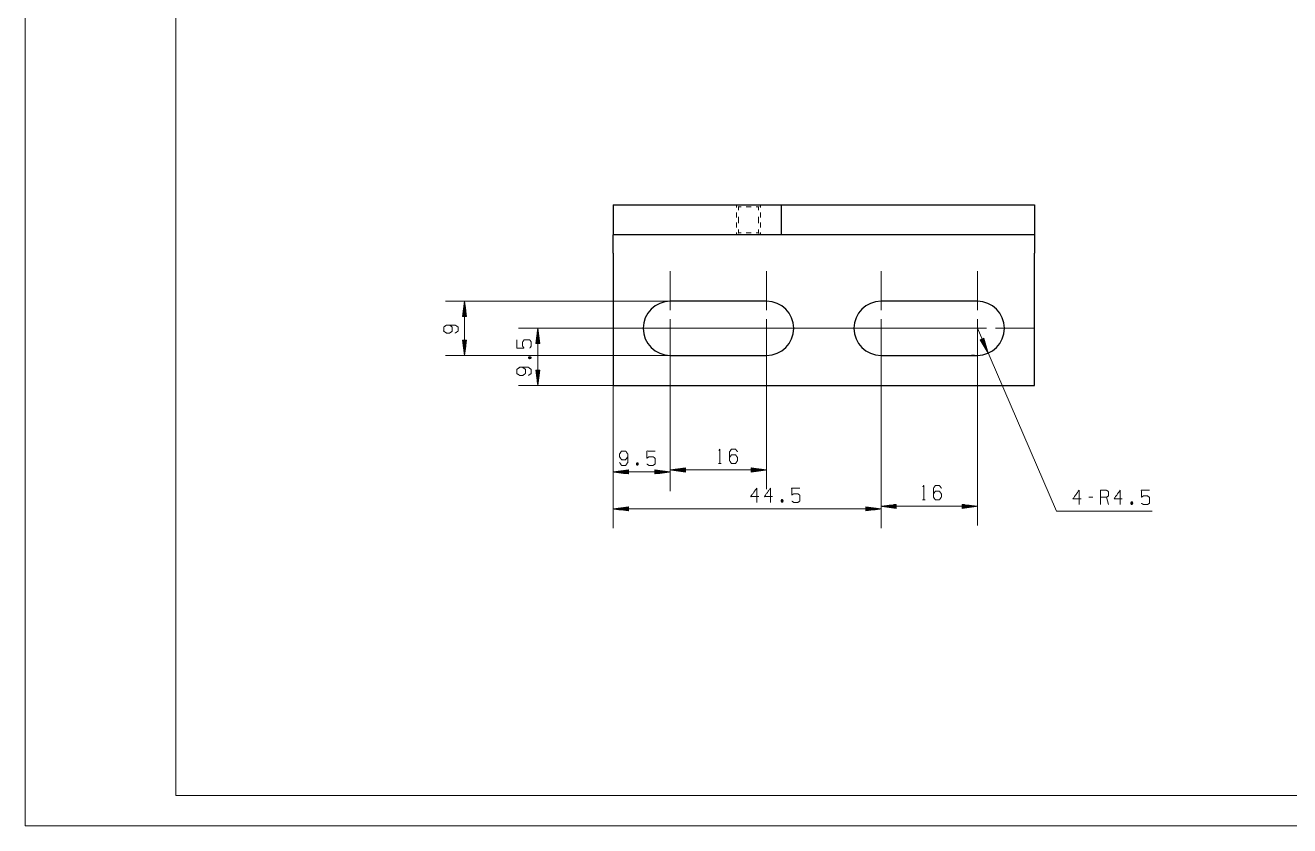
# Paper-space layout 'SHT2' of a CAD drawing. Header units: millimetres. Extents: x 0 to 420, y 0 to 297.
# Drawn here: x 0 to 210, y 0 to 133 of the extents above; entities that cross this region are included whole.
import ezdxf

# ---------------------------------------------------------------- set-up
doc = ezdxf.new("R2010")
doc.units = ezdxf.units.MM
doc.layers.add('101', color=7, linetype='Continuous', true_color=0xffffff)

psp = doc.layouts.new('SHT2')

# ---------------------------------------------------------------- linework, layer by layer
at = {"layer": '101', "color": 133, "linetype": 'Continuous', "lineweight": 18}
for p, q in [((0, 297), (0, 0)), ((25, 292), (25, 5)), ((25, 5), (415, 5)), ((0, 0), (420, 0))]:
    psp.add_line(p, q, dxfattribs=at)
at = {"layer": '101', "color": 251, "linetype": 'Continuous', "lineweight": 25}
for p, q in [((97.62, 103.12), (125.62, 103.12)), ((97.62, 103.12), (97.62, 98.12)), ((125.62, 98.12), (125.62, 103.12)), ((125.62, 103.12), (167.62, 103.12)), ((167.62, 103.12), (167.62, 98.12)), ((125.62, 98.12), (97.62, 98.12)), ((167.62, 98.12), (125.62, 98.12)), ((97.62, 95.12), (97.62, 73.12)), ((167.62, 73.12), (167.62, 95.12)), ((123.12, 87.12), (107.12, 87.12)), ((158.12, 87.12), (142.12, 87.12)), ((107.12, 78.12), (123.12, 78.12)), ((142.12, 78.12), (158.12, 78.12)), ((97.62, 73.12), (167.62, 73.12))]:
    psp.add_line(p, q, dxfattribs=at)
at = {"layer": '101', "color": 53, "linetype": 'Continuous', "lineweight": 18}
for p, q in [((118.12, 103.12), (118.12, 102.71)), ((118.12, 103.12), (118.21, 103.04)), ((122.03, 103.04), (122.12, 103.12)), ((122.12, 103.12), (122.12, 102.71)), ((118.12, 101.87), (118.12, 101.04)), ((118.38, 102.86), (118.47, 102.77)), ((118.47, 102.77), (118.47, 102.24)), ((118.47, 101.16), (118.47, 100.09)), ((121.77, 102.77), (121.86, 102.86)), ((121.77, 102.24), (121.77, 102.77)), ((121.77, 100.09), (121.77, 101.16)), ((122.12, 101.87), (122.12, 101.04)), ((118.12, 100.21), (118.12, 99.37)), ((118.47, 99.01), (118.47, 98.47)), ((121.77, 98.47), (121.77, 99.01)), ((122.12, 100.21), (122.12, 99.37)), ((118.12, 98.54), (118.12, 98.12)), ((118.21, 98.21), (118.12, 98.12)), ((118.47, 98.47), (118.38, 98.39)), ((120.12, 98.47), (119.71, 98.47)), ((120.53, 98.47), (120.12, 98.47)), ((121.86, 98.39), (121.77, 98.47)), ((122.12, 98.12), (122.03, 98.21)), ((122.12, 98.54), (122.12, 98.12))]:
    psp.add_line(p, q, dxfattribs=at)
at = {"layer": '101', "color": 151, "linetype": 'Continuous', "lineweight": 18}
for p, q in [((107.12, 85.62), (107.12, 92.12)), ((123.12, 85.62), (123.12, 92.12)), ((142.12, 85.62), (142.12, 92.12)), ((158.12, 85.62), (158.12, 92.12)), ((107.12, 81.12), (107.12, 84.12)), ((123.12, 81.12), (123.12, 84.12)), ((142.12, 81.12), (142.12, 84.12)), ((158.12, 81.12), (158.12, 84.12)), ((104.12, 82.62), (97.62, 82.62)), ((105.62, 82.62), (108.62, 82.62)), ((110.12, 82.62), (116.62, 82.62)), ((120.12, 82.62), (113.62, 82.62)), ((121.62, 82.62), (124.62, 82.62)), ((126.12, 82.62), (132.62, 82.62)), ((139.12, 82.62), (132.62, 82.62)), ((140.62, 82.62), (143.62, 82.62)), ((145.12, 82.62), (151.62, 82.62)), ((155.12, 82.62), (148.62, 82.62)), ((156.62, 82.62), (159.62, 82.62)), ((161.12, 82.62), (167.62, 82.62)), ((107.12, 79.62), (107.12, 73.12)), ((123.12, 79.62), (123.12, 73.12)), ((142.12, 79.62), (142.12, 73.12)), ((158.12, 79.62), (158.12, 73.12))]:
    psp.add_line(p, q, dxfattribs=at)
at = {"layer": '101', "color": 22, "linetype": 'Continuous', "lineweight": 18}
for p, q in [((107.12, 87.12), (69.79, 87.12)), ((72.96, 87.12), (72.63, 84.58)), ((72.83, 84.58), (72.83, 86.16)), ((72.88, 84.58), (72.88, 86.54)), ((72.94, 84.58), (72.94, 86.93)), ((73.3, 84.58), (72.96, 87.12)), ((72.96, 78.12), (72.96, 87.12)), ((72.99, 84.58), (72.99, 86.93)), ((73.04, 84.58), (73.04, 86.54)), ((73.09, 84.58), (73.09, 86.16)), ((72.63, 84.58), (72.63, 84.61)), ((72.63, 84.58), (72.63, 84.61)), ((72.63, 84.58), (73.3, 84.58)), ((72.68, 84.58), (72.68, 85)), ((72.73, 84.58), (72.73, 85.39)), ((72.78, 84.58), (72.78, 85.77)), ((73.14, 84.58), (73.14, 85.77)), ((73.19, 84.58), (73.19, 85.39)), ((73.24, 84.58), (73.24, 85)), ((73.29, 84.58), (73.29, 84.61)), ((73.29, 84.58), (73.29, 84.61)), ((158.12, 82.62), (81.94, 82.62)), ((85.12, 82.62), (84.78, 80.08)), ((85.04, 80.08), (85.04, 82.04)), ((85.09, 80.08), (85.09, 82.43)), ((85.45, 80.08), (85.12, 82.62)), ((85.12, 82.62), (85.12, 73.12)), ((85.14, 80.08), (85.14, 82.43)), ((85.19, 80.08), (85.19, 82.04)), ((107.12, 82.62), (107.12, 55.59)), ((107.12, 82.62), (107.12, 55.91)), ((123.12, 82.62), (123.12, 55.91)), ((142.12, 82.62), (142.12, 49.44)), ((142.12, 82.62), (142.12, 49.87)), ((158.12, 82.62), (171.29, 52.26)), ((158.12, 82.62), (158.12, 49.87)), ((73.3, 80.66), (72.63, 80.66)), ((72.63, 80.66), (72.63, 80.63)), ((72.63, 80.66), (72.96, 78.12)), ((72.63, 80.66), (72.63, 80.63)), ((72.68, 80.66), (72.68, 80.25)), ((72.73, 80.66), (72.73, 79.86)), ((72.78, 80.66), (72.78, 79.47)), ((72.83, 80.66), (72.83, 79.09)), ((72.88, 80.66), (72.88, 78.7)), ((72.94, 80.66), (72.94, 78.32)), ((72.96, 78.12), (73.3, 80.66)), ((72.99, 80.66), (72.99, 78.32)), ((73.04, 80.66), (73.04, 78.7)), ((73.09, 80.66), (73.09, 79.09)), ((73.14, 80.66), (73.14, 79.47)), ((73.19, 80.66), (73.19, 79.86)), ((73.24, 80.66), (73.24, 80.25)), ((73.29, 80.66), (73.29, 80.63)), ((73.29, 80.66), (73.29, 80.63)), ((84.78, 80.08), (85.45, 80.08)), ((84.79, 80.08), (84.79, 80.11)), ((84.79, 80.08), (84.79, 80.11)), ((84.84, 80.08), (84.84, 80.5)), ((84.89, 80.08), (84.89, 80.89)), ((84.94, 80.08), (84.94, 81.27)), ((84.99, 80.08), (84.99, 81.66)), ((85.24, 80.08), (85.24, 81.66)), ((85.3, 80.08), (85.3, 81.27)), ((85.35, 80.08), (85.35, 80.89)), ((85.4, 80.08), (85.4, 80.5)), ((85.45, 80.08), (85.45, 80.11)), ((85.45, 80.08), (85.45, 80.11)), ((159.2, 80.96), (158.59, 80.69)), ((158.59, 80.69), (159.91, 78.49)), ((158.6, 80.69), (158.61, 80.66)), ((158.6, 80.69), (158.61, 80.66)), ((158.64, 80.71), (158.81, 80.33)), ((158.69, 80.73), (159.01, 80)), ((158.73, 80.75), (159.21, 79.66)), ((158.78, 80.77), (159.41, 79.33)), ((158.83, 80.79), (159.61, 79)), ((158.87, 80.81), (159.81, 78.66)), ((158.92, 80.83), (159.86, 78.68)), ((158.97, 80.85), (159.75, 79.06)), ((159.01, 80.88), (159.64, 79.43)), ((159.06, 80.9), (159.53, 79.8)), ((159.11, 80.92), (159.43, 80.18)), ((159.15, 80.94), (159.32, 80.55)), ((159.91, 78.49), (159.2, 80.96)), ((159.2, 80.96), (159.21, 80.93)), ((159.2, 80.96), (159.21, 80.93)), ((107.12, 78.12), (69.79, 78.12)), ((85.45, 75.66), (84.78, 75.66)), ((84.78, 75.66), (85.12, 73.12)), ((84.79, 75.66), (84.79, 75.63)), ((84.79, 75.66), (84.79, 75.63)), ((84.84, 75.66), (84.84, 75.25)), ((84.89, 75.66), (84.89, 74.86)), ((84.94, 75.66), (84.94, 74.47)), ((84.99, 75.66), (84.99, 74.09)), ((85.04, 75.66), (85.04, 73.7)), ((85.09, 75.66), (85.09, 73.32)), ((85.12, 73.12), (85.45, 75.66)), ((85.14, 75.66), (85.14, 73.32)), ((85.19, 75.66), (85.19, 73.7)), ((85.24, 75.66), (85.24, 74.09)), ((85.3, 75.66), (85.3, 74.47)), ((85.35, 75.66), (85.35, 74.86)), ((85.4, 75.66), (85.4, 75.25)), ((85.45, 75.66), (85.45, 75.63)), ((85.45, 75.66), (85.45, 75.63)), ((97.62, 73.12), (81.94, 73.12)), ((97.62, 73.12), (97.62, 55.59)), ((97.62, 73.12), (97.62, 49.44)), ((100.16, 59.1), (97.62, 58.76)), ((100.16, 58.84), (98.2, 58.84)), ((100.16, 58.89), (98.58, 58.89)), ((100.16, 58.94), (98.97, 58.94)), ((100.16, 58.99), (99.35, 58.99)), ((100.16, 59.04), (99.74, 59.04)), ((100.16, 59.09), (100.13, 59.09)), ((100.16, 59.09), (100.13, 59.09)), ((100.16, 58.43), (100.16, 59.1)), ((107.12, 58.76), (104.58, 59.1)), ((104.58, 59.1), (104.58, 58.43)), ((104.58, 59.09), (104.61, 59.09)), ((104.58, 59.09), (104.61, 59.09)), ((104.58, 59.04), (105, 59.04)), ((104.58, 58.99), (105.38, 58.99)), ((104.58, 58.94), (105.77, 58.94)), ((104.58, 58.89), (106.15, 58.89)), ((104.58, 58.84), (106.54, 58.84)), ((109.66, 59.42), (107.12, 59.09)), ((107.12, 59.09), (123.12, 59.09)), ((107.12, 59.09), (109.66, 58.75)), ((109.66, 59.11), (107.31, 59.11)), ((109.66, 59.06), (107.31, 59.06)), ((109.66, 59.16), (107.7, 59.16)), ((109.66, 59.01), (107.7, 59.01)), ((109.66, 59.21), (108.08, 59.21)), ((109.66, 58.96), (108.08, 58.96)), ((109.66, 59.26), (108.47, 59.26)), ((109.66, 58.91), (108.47, 58.91)), ((109.66, 59.31), (108.85, 59.31)), ((109.66, 58.86), (108.85, 58.86)), ((109.66, 59.36), (109.24, 59.36)), ((109.66, 58.81), (109.24, 58.81)), ((109.66, 59.42), (109.63, 59.42)), ((109.66, 59.42), (109.63, 59.42)), ((109.66, 58.75), (109.66, 59.42)), ((120.58, 59.42), (120.58, 58.75)), ((123.12, 59.09), (120.58, 59.42)), ((120.58, 59.42), (120.61, 59.42)), ((120.58, 59.42), (120.61, 59.42)), ((120.58, 59.36), (121, 59.36)), ((120.58, 59.31), (121.38, 59.31)), ((120.58, 59.26), (121.77, 59.26)), ((120.58, 59.21), (122.15, 59.21)), ((120.58, 59.16), (122.54, 59.16)), ((120.58, 59.11), (122.93, 59.11)), ((120.58, 58.75), (123.12, 59.09)), ((120.58, 59.06), (122.93, 59.06)), ((120.58, 59.01), (122.54, 59.01)), ((120.58, 58.96), (122.15, 58.96)), ((120.58, 58.91), (121.77, 58.91)), ((120.58, 58.86), (121.38, 58.86)), ((120.58, 58.81), (121, 58.81)), ((107.12, 58.76), (97.62, 58.76)), ((97.62, 58.76), (100.16, 58.43)), ((100.16, 58.79), (97.81, 58.79)), ((100.16, 58.74), (97.81, 58.74)), ((100.16, 58.69), (98.2, 58.69)), ((100.16, 58.63), (98.58, 58.63)), ((100.16, 58.58), (98.97, 58.58)), ((100.16, 58.53), (99.35, 58.53)), ((100.16, 58.48), (99.74, 58.48)), ((100.16, 58.43), (100.13, 58.43)), ((100.16, 58.43), (100.13, 58.43)), ((104.58, 58.79), (106.93, 58.79)), ((104.58, 58.43), (107.12, 58.76)), ((104.58, 58.74), (106.93, 58.74)), ((104.58, 58.69), (106.54, 58.69)), ((104.58, 58.63), (106.15, 58.63)), ((104.58, 58.58), (105.77, 58.58)), ((104.58, 58.53), (105.38, 58.53)), ((104.58, 58.48), (105, 58.48)), ((104.58, 58.43), (104.61, 58.43)), ((104.58, 58.43), (104.61, 58.43)), ((109.66, 58.76), (109.63, 58.76)), ((109.66, 58.76), (109.63, 58.76)), ((120.58, 58.76), (120.61, 58.76)), ((120.58, 58.76), (120.61, 58.76)), ((100.16, 52.95), (97.62, 52.61)), ((97.62, 52.61), (100.16, 52.28)), ((142.12, 52.61), (97.62, 52.61)), ((100.16, 52.64), (97.81, 52.64)), ((100.16, 52.59), (97.81, 52.59)), ((100.16, 52.69), (98.2, 52.69)), ((100.16, 52.54), (98.2, 52.54)), ((100.16, 52.74), (98.58, 52.74)), ((100.16, 52.79), (98.97, 52.79)), ((100.16, 52.84), (99.35, 52.84)), ((100.16, 52.89), (99.74, 52.89)), ((100.16, 52.94), (100.13, 52.94)), ((100.16, 52.94), (100.13, 52.94)), ((100.16, 52.28), (100.16, 52.95)), ((139.58, 52.95), (139.58, 52.28)), ((142.12, 52.61), (139.58, 52.95)), ((139.58, 52.94), (139.61, 52.94)), ((139.58, 52.94), (139.61, 52.94)), ((139.58, 52.89), (140, 52.89)), ((139.58, 52.84), (140.38, 52.84)), ((139.58, 52.79), (140.77, 52.79)), ((139.58, 52.74), (141.15, 52.74)), ((139.58, 52.69), (141.54, 52.69)), ((139.58, 52.64), (141.93, 52.64)), ((139.58, 52.28), (142.12, 52.61)), ((139.58, 52.59), (141.93, 52.59)), ((139.58, 52.54), (141.54, 52.54)), ((144.66, 53.38), (142.12, 53.05)), ((142.12, 53.05), (158.12, 53.05)), ((142.12, 53.05), (144.66, 52.71)), ((144.66, 53.07), (142.31, 53.07)), ((144.66, 53.02), (142.31, 53.02)), ((144.66, 53.12), (142.7, 53.12)), ((144.66, 52.97), (142.7, 52.97)), ((144.66, 53.17), (143.08, 53.17)), ((144.66, 52.92), (143.08, 52.92)), ((144.66, 53.22), (143.47, 53.22)), ((144.66, 52.87), (143.47, 52.87)), ((144.66, 53.27), (143.85, 53.27)), ((144.66, 52.82), (143.85, 52.82)), ((144.66, 53.33), (144.24, 53.33)), ((144.66, 52.77), (144.24, 52.77)), ((144.66, 53.38), (144.63, 53.38)), ((144.66, 53.38), (144.63, 53.38)), ((144.66, 52.72), (144.63, 52.72)), ((144.66, 52.72), (144.63, 52.72)), ((144.66, 52.71), (144.66, 53.38)), ((158.12, 53.05), (155.58, 53.38)), ((155.58, 53.38), (155.61, 53.38)), ((155.58, 53.38), (155.61, 53.38)), ((155.58, 53.38), (155.58, 52.71)), ((155.58, 53.33), (156, 53.33)), ((155.58, 53.27), (156.38, 53.27)), ((155.58, 53.22), (156.77, 53.22)), ((155.58, 53.17), (157.15, 53.17)), ((155.58, 53.12), (157.54, 53.12)), ((155.58, 53.07), (157.93, 53.07)), ((155.58, 52.71), (158.12, 53.05)), ((155.58, 53.02), (157.93, 53.02)), ((155.58, 52.97), (157.54, 52.97)), ((155.58, 52.92), (157.15, 52.92)), ((155.58, 52.87), (156.77, 52.87)), ((155.58, 52.82), (156.38, 52.82)), ((155.58, 52.77), (156, 52.77)), ((155.58, 52.72), (155.61, 52.72)), ((155.58, 52.72), (155.61, 52.72)), ((100.16, 52.49), (98.58, 52.49)), ((100.16, 52.44), (98.97, 52.44)), ((100.16, 52.39), (99.35, 52.39)), ((100.16, 52.34), (99.74, 52.34)), ((100.16, 52.28), (100.13, 52.28)), ((100.16, 52.28), (100.13, 52.28)), ((139.58, 52.49), (141.15, 52.49)), ((139.58, 52.44), (140.77, 52.44)), ((139.58, 52.39), (140.38, 52.39)), ((139.58, 52.34), (140, 52.34)), ((139.58, 52.28), (139.61, 52.28)), ((139.58, 52.28), (139.61, 52.28)), ((171.29, 52.26), (187.17, 52.26))]:
    psp.add_line(p, q, dxfattribs=at)
at = {"layer": '101', "color": 72, "linetype": 'Continuous', "lineweight": 18}
for p, q in [((83.57, 77.65), (84, 77.81)), ((101.57, 60.3), (101.73, 59.88)), ((115.14, 60.18), (115.57, 60.18)), ((125.62, 54.16), (125.78, 53.73)), ((149, 54.14), (149.43, 54.14)), ((177.29, 54.55), (176.62, 54.55)), ((179.9, 53.35), (179.56, 54.55)), ((183.69, 53.8), (183.85, 53.37))]:
    psp.add_line(p, q, dxfattribs=at)
at = {"layer": '101', "color": 251, "linetype": 'Continuous', "lineweight": 25}
for centre, start, end in [((107.12, 82.62), 90, 270), ((123.12, 82.62), 270, 90), ((142.12, 82.62), 90, 270), ((158.12, 82.62), 270, 90)]:
    psp.add_arc(centre, 4.5, start, end, dxfattribs=at)
at = {"layer": '101', "color": 22, "linetype": 'Continuous', "lineweight": 18}
psp.add_arc((158.12, 82.62), 4.5, 258.2394, 270, dxfattribs=at)
at = {"layer": '101', "color": 53, "linetype": 'Continuous', "lineweight": 18}
for points in [[(118.47, 102.77), (118.88, 102.77)], [(119.71, 102.77), (120.53, 102.77)], [(121.36, 102.77), (121.77, 102.77)], [(118.88, 98.47), (118.47, 98.47)], [(121.77, 98.47), (121.36, 98.47)]]:
    psp.add_open_spline(points, degree=1, dxfattribs=at)
at = {"layer": '101', "color": 251, "linetype": 'Continuous', "lineweight": 25}
for points, knots in [([(97.62, 95.12), (97.62, 95.9), (97.62, 97.24), (97.62, 98.02), (97.62, 98.12)], [0, 0, 0.258819, 0.707105, 0.965925, 1, 1]), ([(167.62, 98.12), (167.62, 97.72), (167.62, 96.62), (167.62, 95.12)], [0, 0, 0.133976, 0.5, 1, 1])]:
    psp.add_open_spline(points, degree=1, knots=knots, dxfattribs=at)
at = {"layer": '101', "color": 72, "linetype": 'Continuous', "lineweight": 18}
for points, knots in [([(71.39, 81.82), (71.87, 82.14), (71.87, 82.83), (71.39, 83.16), (69.97, 83.16), (69.49, 82.83), (69.49, 82.14), (69.97, 81.82), (70.44, 81.8), (70.92, 82.14), (70.92, 82.83), (70.44, 83.16)], [0, 0, 0.076856, 0.169524, 0.247728, 0.439296, 0.5175, 0.610168, 0.687024, 0.750925, 0.829128, 0.921796, 1, 1]), ([(83.8, 79.33), (84.02, 79.66), (84.02, 80.35), (83.8, 80.69), (82.85, 80.69), (82.6, 80.35), (82.6, 79.66), (82.82, 79.33), (81.65, 79.33), (81.65, 80.69)], [0, 0, 0.062228, 0.168343, 0.230571, 0.376816, 0.441265, 0.547381, 0.609609, 0.79049, 1, 1]), ([(84, 77.65), (84, 77.81), (83.77, 77.9), (83.57, 77.81), (83.57, 77.65), (83.77, 77.56), (84, 77.65), (83.57, 77.81)], [0, 0, 0.093976, 0.236784, 0.365956, 0.459931, 0.589104, 0.731914, 1, 1]), ([(83.55, 74.79), (84.02, 75.11), (84.02, 75.8), (83.55, 76.14), (82.12, 76.14), (81.65, 75.8), (81.65, 75.11), (82.12, 74.79), (82.6, 74.78), (83.07, 75.11), (83.07, 75.8), (82.6, 76.14)], [0, 0, 0.076856, 0.169525, 0.247728, 0.439296, 0.517499, 0.610168, 0.687024, 0.750925, 0.829128, 0.921797, 1, 1]), ([(98.71, 60.33), (99.03, 59.85), (99.72, 59.85), (100.05, 60.33), (100.05, 61.75), (99.72, 62.23), (99.03, 62.23), (98.71, 61.75), (98.69, 61.28), (99.03, 60.8), (99.72, 60.8), (100.05, 61.28)], [0, 0, 0.076855, 0.169525, 0.247728, 0.439295, 0.517499, 0.610168, 0.687024, 0.750924, 0.829127, 0.921797, 1, 1]), ([(103.25, 60.08), (103.58, 59.85), (104.27, 59.85), (104.61, 60.08), (104.61, 61.03), (104.27, 61.28), (103.58, 61.28), (103.25, 61.05), (103.25, 62.23), (104.61, 62.23)], [0, 0, 0.062228, 0.168343, 0.230572, 0.376815, 0.441266, 0.547381, 0.609608, 0.790489, 1, 1]), ([(115.21, 62.35), (115.35, 62.55), (115.35, 60.18)], [0, 0, 0.09349, 1, 1]), ([(116.96, 61.13), (117.28, 61.6), (117.97, 61.6), (118.3, 61.13), (118.3, 60.65), (117.97, 60.18), (117.28, 60.18), (116.96, 60.65), (116.96, 62.08), (117.28, 62.55), (117.97, 62.55), (118.3, 62.08)], [0, 0, 0.076964, 0.169761, 0.248074, 0.312019, 0.390331, 0.483128, 0.560092, 0.751927, 0.82889, 0.921688, 1, 1]), ([(101.57, 59.88), (101.73, 59.88), (101.82, 60.1), (101.73, 60.3), (101.57, 60.3), (101.48, 60.1), (101.57, 59.88), (101.73, 60.3)], [0, 0, 0.093979, 0.236784, 0.365955, 0.459934, 0.589107, 0.731915, 1, 1]), ([(121.83, 54.66), (120.48, 54.66), (121.49, 56.08), (121.49, 53.71)], [0, 0, 0.24587, 0.565296, 1, 1]), ([(124.1, 54.66), (122.76, 54.66), (123.77, 56.08), (123.77, 53.71)], [0, 0, 0.245869, 0.565294, 1, 1]), ([(127.29, 53.93), (127.63, 53.71), (128.32, 53.71), (128.66, 53.93), (128.66, 54.88), (128.32, 55.13), (127.63, 55.13), (127.29, 54.91), (127.29, 56.08), (128.66, 56.08)], [0, 0, 0.062228, 0.168344, 0.230573, 0.376816, 0.441265, 0.547382, 0.609609, 0.790489, 1, 1]), ([(149.08, 56.31), (149.22, 56.51), (149.22, 54.14)], [0, 0, 0.09349, 1, 1]), ([(150.82, 55.09), (151.14, 55.56), (151.83, 55.56), (152.16, 55.09), (152.16, 54.61), (151.83, 54.14), (151.14, 54.14), (150.82, 54.61), (150.82, 56.04), (151.14, 56.51), (151.83, 56.51), (152.16, 56.04)], [0, 0, 0.076963, 0.169761, 0.248073, 0.312018, 0.390331, 0.483128, 0.560092, 0.751927, 0.82889, 0.921688, 1, 1]), ([(175.35, 54.3), (174, 54.3), (175.01, 55.72), (175.01, 53.35)], [0, 0, 0.245869, 0.565295, 1, 1]), ([(178.56, 53.35), (178.56, 55.72), (179.56, 55.72), (179.9, 55.5), (179.9, 54.77), (179.56, 54.55), (178.56, 54.55)], [0, 0, 0.400952, 0.571033, 0.639278, 0.761674, 0.829918, 1, 1]), ([(182.18, 54.3), (180.83, 54.3), (181.84, 55.72), (181.84, 53.35)], [0, 0, 0.245869, 0.565294, 1, 1]), ([(185.37, 53.57), (185.7, 53.35), (186.39, 53.35), (186.73, 53.57), (186.73, 54.52), (186.39, 54.77), (185.7, 54.77), (185.37, 54.55), (185.37, 55.72), (186.73, 55.72)], [0, 0, 0.062229, 0.168345, 0.230571, 0.376816, 0.441264, 0.547379, 0.609609, 0.79049, 1, 1]), ([(125.62, 53.73), (125.78, 53.73), (125.87, 53.96), (125.78, 54.16), (125.62, 54.16), (125.53, 53.96), (125.62, 53.73), (125.78, 54.16)], [0, 0, 0.093978, 0.236785, 0.365959, 0.459938, 0.58911, 0.731914, 1, 1]), ([(183.69, 53.37), (183.85, 53.37), (183.94, 53.6), (183.85, 53.8), (183.69, 53.8), (183.6, 53.6), (183.69, 53.37), (183.85, 53.8)], [0, 0, 0.093967, 0.236781, 0.365957, 0.459925, 0.589101, 0.731914, 1, 1])]:
    psp.add_open_spline(points, degree=1, knots=knots, dxfattribs=at)

doc.saveas('drawing.dxf')
